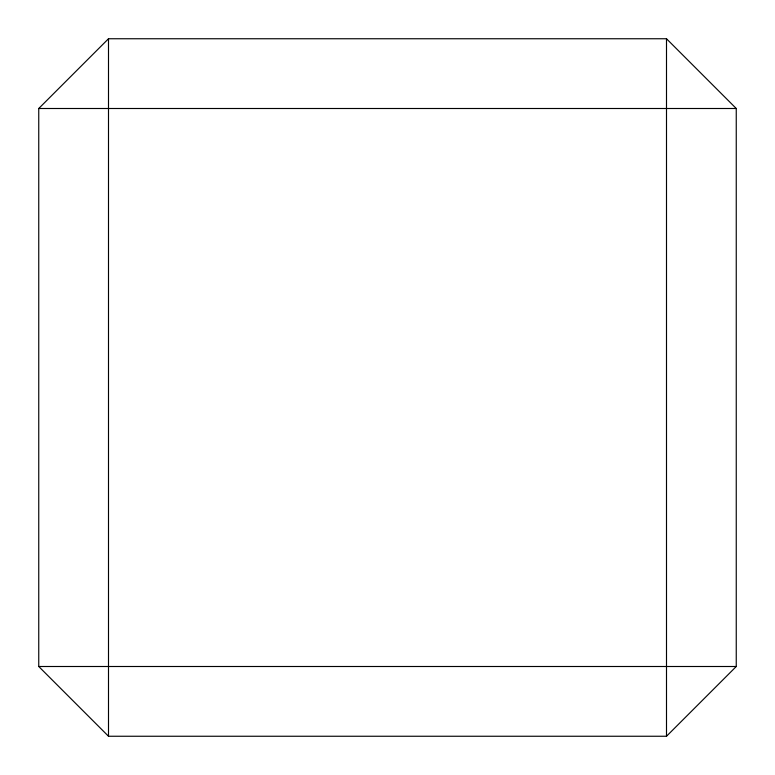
<?xml version="1.0" encoding="UTF-8"?>
<svg xmlns="http://www.w3.org/2000/svg" width="775" height="775" viewBox="0 0 775 775"><rect width="100%" height="100%" fill="white"/><g stroke="black" fill="none" stroke-linecap="round" stroke-linejoin="round"><path stroke-width="1.16" d="M38.75 666.5L38.75 108.5L108.5 38.75L666.5 38.75L736.25 108.5L736.25 666.5L666.5 736.25L108.5 736.25L38.75 666.5L736.25 666.5M108.5 736.25L108.5 38.75M666.5 736.25L666.5 38.75M38.75 108.5L736.25 108.5"/></g></svg>
